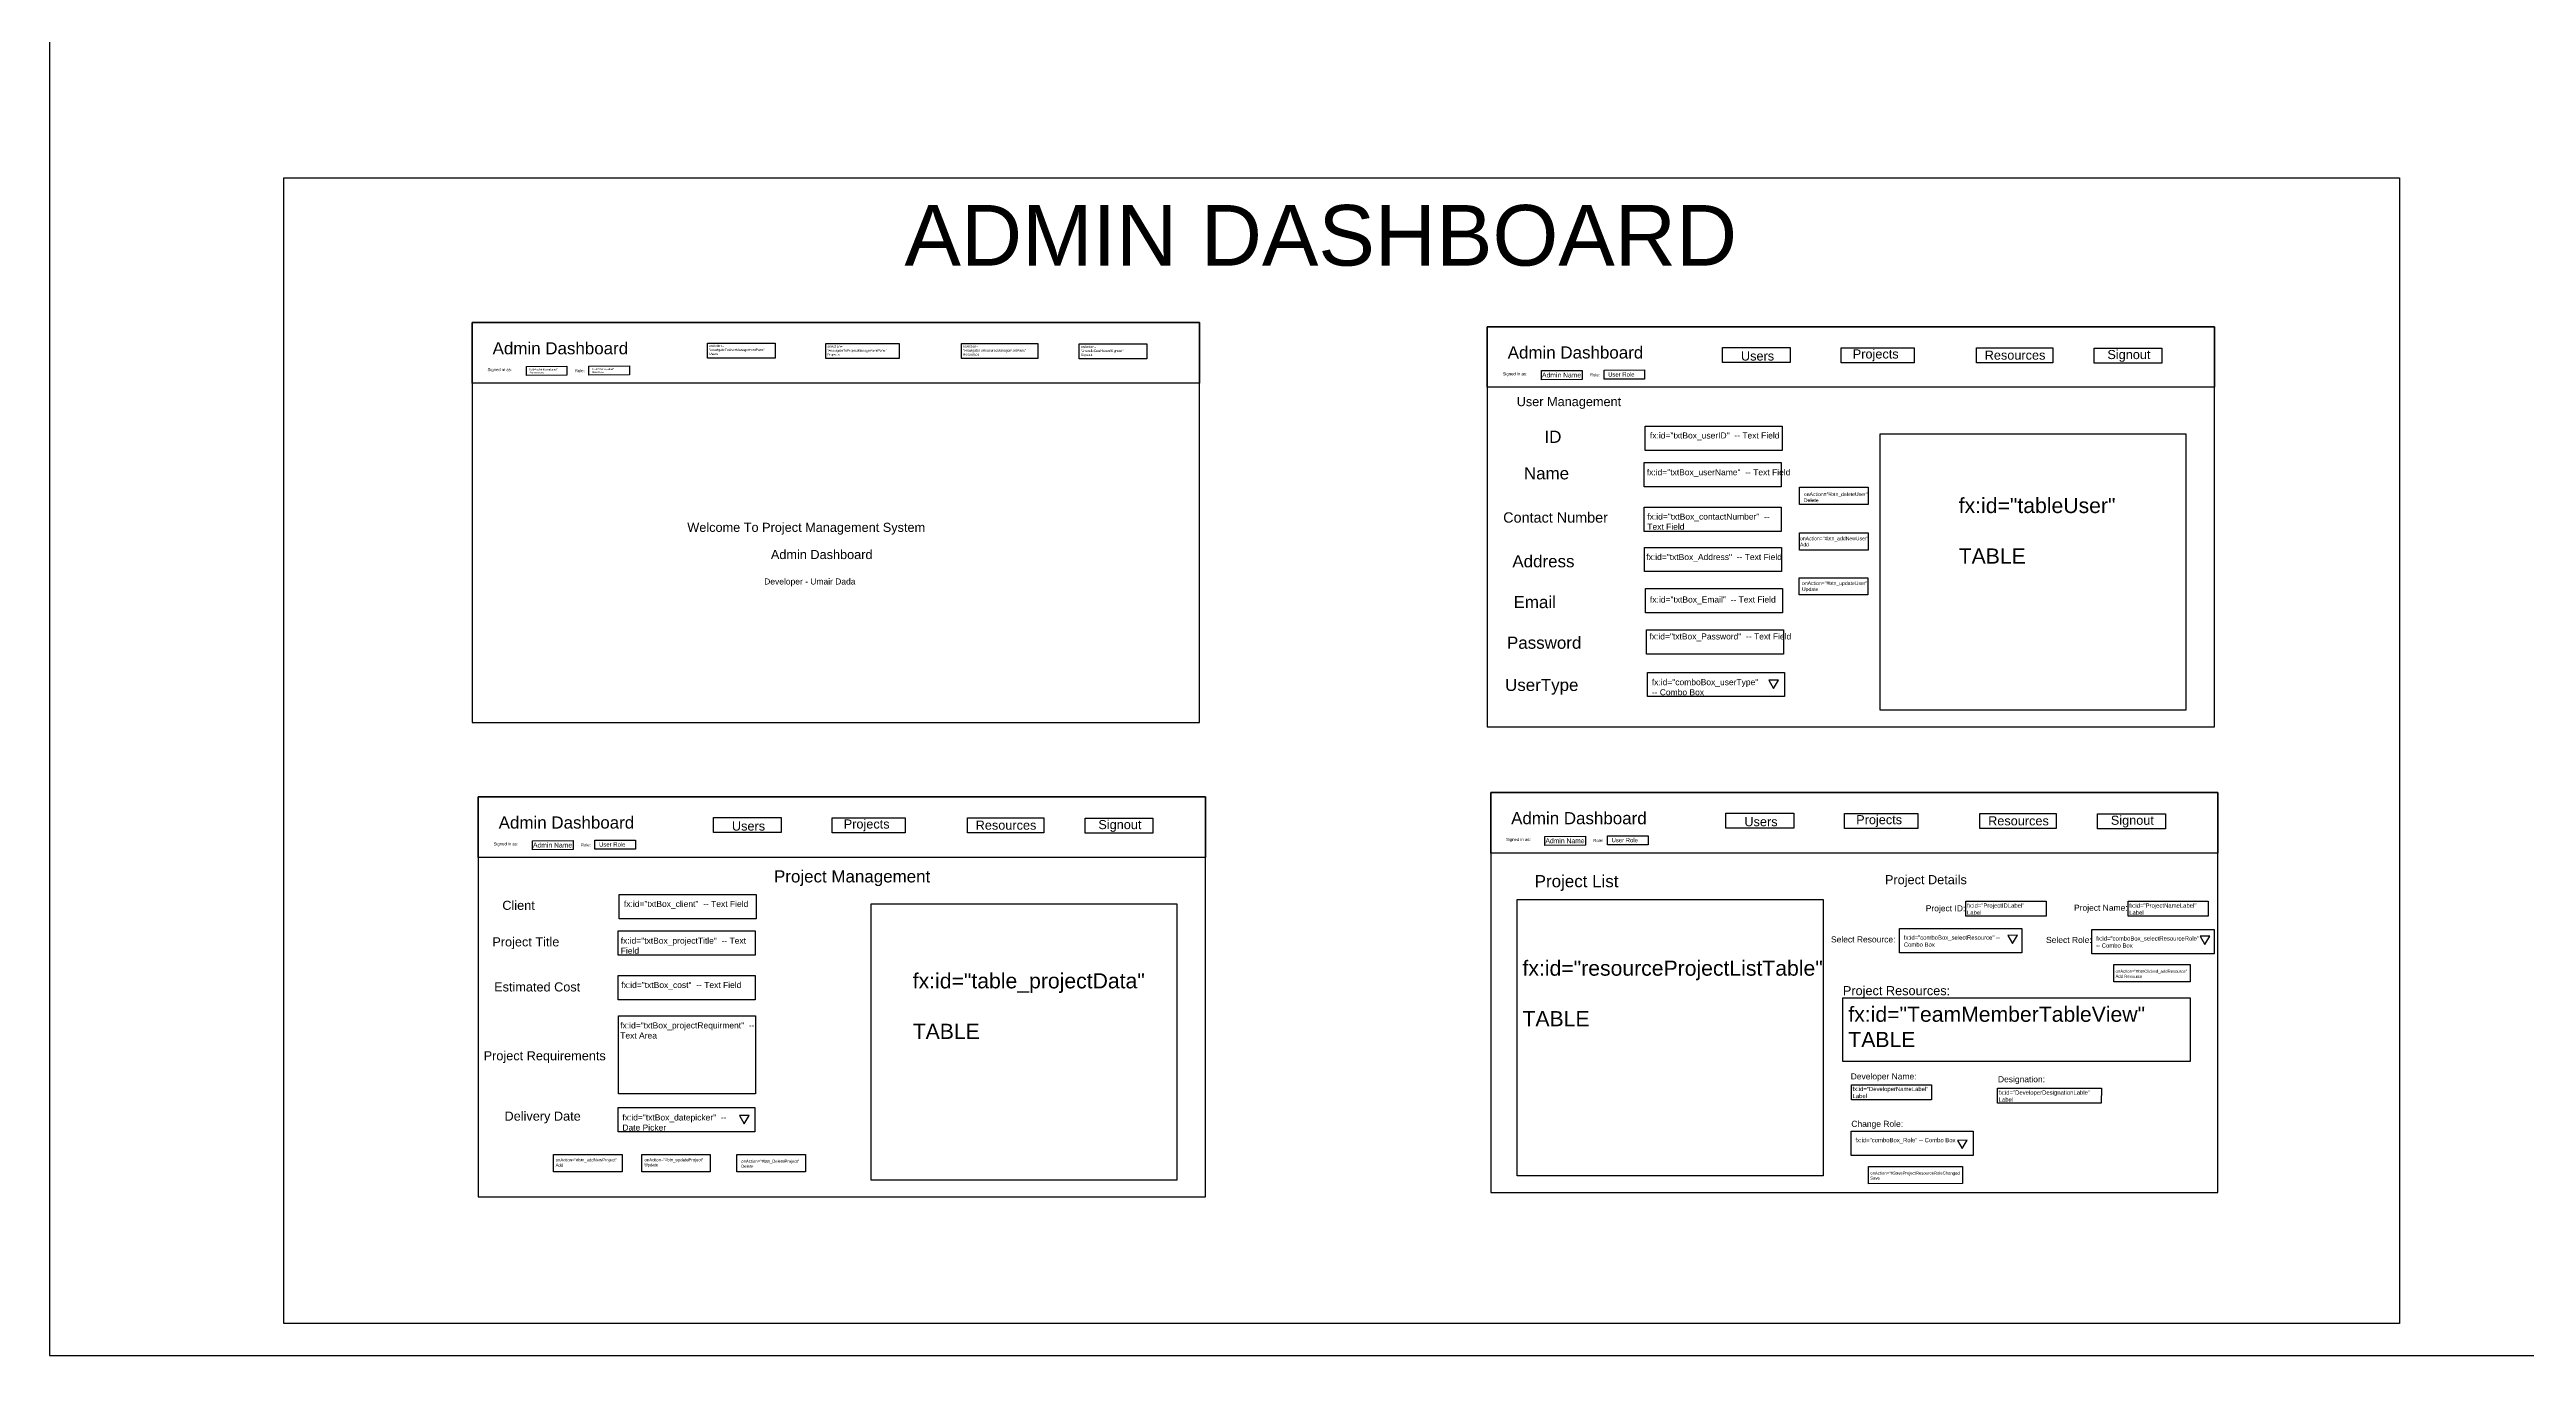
# Model space of a CAD drawing. Header units: millimetres. Extents: x 328 to 8502, y 24 to 4332.
# Drawn here: x 328 to 4415, y 24 to 2178 of the extents above; entities that cross this region are included whole.
import ezdxf

# ---------------------------------------------------------------- set-up
doc = ezdxf.new("R2010")
doc.units = ezdxf.units.MM
doc.styles.add('Arial_3', font='', dxfattribs={"height": 3})
doc.styles.get('Arial_3').set_extended_font_data('Arial')
doc.linetypes.add('ZIGZAG', pattern='A,0.0001,-0.2,[131,ltypeshp.shx,S=0.2,R=0,X=-0.2,Y=0],-0.4,[131,ltypeshp.shx,S=0.2,R=180,X=0.2,Y=0],-0.2', length=0.8001)

msp = doc.modelspace()

# ---------------------------------------------------------------- linework, layer by layer
for p, q in [((3180.88, 1137.781), (3165.001, 1137.569)), ((3165.001, 1137.569), (3172.821, 1124.028)), ((3172.821, 1124.028), (3180.88, 1137.781)), ((3575.246, 716.843), (3559.366, 716.632)), ((3559.366, 716.632), (3567.187, 703.09)), ((3567.187, 703.09), (3575.246, 716.843)), ((3892.579, 715.413), (3876.7, 715.201)), ((3876.7, 715.201), (3884.52, 701.66)), ((3884.52, 701.66), (3892.579, 715.413)), ((1482.343, 419.678), (1466.464, 419.466)), ((1466.464, 419.466), (1474.285, 405.925)), ((1474.285, 405.925), (1482.343, 419.678)), ((3491.999, 378.711), (3476.12, 378.499)), ((3476.12, 378.499), (3483.94, 364.958)), ((3483.94, 364.958), (3491.999, 378.711))]:
    msp.add_line(p, q)
for points in [[(328.147, 23.738), (8501.699, 23.738), (8501.699, 4332.444), (328.147, 4332.444)], [(1025.477, 1067.782), (2225.477, 1067.782), (2225.477, 1727.782), (1025.477, 1727.782)], [(1025.477, 1727.782), (2225.477, 1727.782), (2225.477, 1627.782), (1025.477, 1627.782)], [(2700.319, 1060.878), (3900.319, 1060.878), (3900.319, 1720.878), (2700.319, 1720.878)], [(2700.319, 1720.878), (3900.319, 1720.878), (3900.319, 1620.878), (2700.319, 1620.878)], [(1413.705, 1693.584), (1525.399, 1693.584), (1525.399, 1668.779), (1413.705, 1668.779)], [(1609.223, 1693.017), (1729.962, 1693.017), (1729.962, 1668.213), (1609.223, 1668.213)], [(1832.646, 1693.017), (1958.699, 1692.944), (1958.699, 1668.14), (1832.646, 1668.213)], [(2026.926, 1692.478), (2138.62, 1692.478), (2138.62, 1667.673), (2026.926, 1667.673)], [(3088.546, 1686.68), (3200.241, 1686.68), (3200.241, 1661.875), (3088.546, 1661.875)], [(3284.065, 1686.113), (3404.804, 1686.113), (3404.804, 1661.308), (3284.065, 1661.308)], [(3507.487, 1686.113), (3633.541, 1686.04), (3633.541, 1661.235), (3507.487, 1661.308)], [(3701.767, 1685.573), (3813.462, 1685.573), (3813.462, 1660.769), (3701.767, 1660.769)], [(1114.856, 1655.267), (1181.901, 1655.622), (1181.901, 1640.685), (1114.856, 1640.331)], [(1218.079, 1656.03), (1285.124, 1656.385), (1285.124, 1641.448), (1218.079, 1641.094)], [(2789.697, 1648.363), (2856.742, 1648.718), (2856.742, 1633.781), (2789.697, 1633.427)], [(2892.92, 1649.126), (2959.966, 1649.48), (2959.966, 1634.544), (2892.92, 1634.189)], [(2960.996, 1556.907), (3186.825, 1556.907), (3186.825, 1516.893), (2960.996, 1516.893)], [(3348.586, 1544.022), (3852.938, 1544.022), (3852.938, 1088.208), (3348.586, 1088.208)], [(2959.197, 1496.917), (3185.027, 1496.917), (3185.027, 1456.903), (2959.197, 1456.903)], [(3215.488, 1455.91), (3328.614, 1455.91), (3328.614, 1427.397), (3215.488, 1427.397)], [(2959.197, 1423.291), (3185.027, 1423.291), (3185.027, 1383.277), (2959.197, 1383.277)], [(2959.998, 1356.868), (3185.828, 1356.868), (3185.828, 1316.854), (2959.998, 1316.854)], [(3215.488, 1380.877), (3328.614, 1380.877), (3328.614, 1352.364), (3215.488, 1352.364)], [(2961.6, 1288.845), (3187.429, 1288.845), (3187.429, 1248.831), (2961.6, 1248.831)], [(3214.987, 1306.844), (3328.113, 1306.844), (3328.113, 1278.331), (3214.987, 1278.331)], [(2963.201, 1220.821), (3189.031, 1220.821), (3189.031, 1180.807), (2963.201, 1180.807)], [(2964.794, 1150.673), (3190.624, 1150.673), (3190.624, 1110.659), (2964.794, 1110.659)], [(1035.472, 285.442), (2235.472, 285.442), (2235.472, 945.442), (1035.472, 945.442)], [(1035.472, 945.442), (2235.472, 945.442), (2235.472, 845.442), (1035.472, 845.442)], [(2705.974, 292.593), (3905.974, 292.593), (3905.974, 952.593), (2705.974, 952.593)], [(2705.974, 952.593), (3905.974, 952.593), (3905.974, 852.593), (2705.974, 852.593)], [(1423.699, 911.244), (1535.394, 911.244), (1535.394, 886.44), (1423.699, 886.44)], [(1619.218, 910.677), (1739.956, 910.677), (1739.956, 885.873), (1619.218, 885.873)], [(1842.64, 910.677), (1968.694, 910.604), (1968.694, 885.8), (1842.64, 885.873)], [(2036.92, 910.138), (2148.615, 910.138), (2148.615, 885.334), (2036.92, 885.334)], [(3094.202, 918.395), (3205.896, 918.395), (3205.896, 893.591), (3094.202, 893.591)], [(3289.72, 917.828), (3410.459, 917.828), (3410.459, 893.024), (3289.72, 893.024)], [(3513.143, 917.828), (3639.197, 917.755), (3639.197, 892.951), (3513.143, 893.024)], [(3707.423, 917.289), (3819.117, 917.289), (3819.117, 892.485), (3707.423, 892.485)], [(1124.85, 872.927), (1191.895, 873.282), (1191.895, 858.346), (1124.85, 857.991)], [(1228.073, 873.69), (1295.118, 874.045), (1295.118, 859.108), (1228.073, 858.754)], [(2795.353, 880.079), (2862.398, 880.433), (2862.398, 865.497), (2795.353, 865.142)], [(2898.576, 880.842), (2965.621, 881.196), (2965.621, 866.26), (2898.576, 865.905)], [(1268.134, 784.172), (1493.963, 784.172), (1493.963, 744.158), (1268.134, 744.158)], [(1683.738, 768.586), (2188.091, 768.586), (2188.091, 312.773), (1683.738, 312.773)], [(2749.919, 775.738), (3254.271, 775.738), (3254.271, 319.924), (2749.919, 319.924)], [(3490.022, 772.959), (3622.413, 772.959), (3622.368, 748.174), (3489.978, 748.174)], [(3757.622, 772.959), (3890.012, 772.959), (3889.967, 748.174), (3757.577, 748.174)], [(1266.335, 724.182), (1492.165, 724.182), (1492.165, 684.168), (1266.335, 684.168)], [(3380.552, 727.812), (3582.272, 727.812), (3582.272, 687.798), (3380.552, 687.798)], [(3697.885, 726.381), (3899.605, 726.381), (3899.605, 686.368), (3697.885, 686.368)], [(3734.058, 668.437), (3860.224, 668.602), (3860.224, 640.089), (3734.058, 639.924)], [(1266.335, 650.556), (1492.165, 650.556), (1492.165, 610.542), (1266.335, 610.542)], [(3287.048, 613.769), (3860.224, 613.769), (3860.224, 508.663), (3287.048, 508.663)], [(1267.136, 584.133), (1492.966, 584.133), (1492.966, 455.557), (1267.136, 455.557)], [(3301.116, 470.402), (3433.507, 470.402), (3433.462, 445.617), (3301.072, 445.617)], [(3542.309, 464.503), (3713.496, 464.576), (3713.451, 439.791), (3542.264, 439.718)], [(1266.257, 432.57), (1492.087, 432.57), (1492.087, 392.556), (1266.257, 392.556)], [(3300.574, 393.65), (3502.294, 393.65), (3502.294, 353.636), (3300.574, 353.636)], [(1159.66, 355.084), (1272.786, 355.084), (1272.786, 326.571), (1159.66, 326.571)], [(1305.175, 355.084), (1418.301, 355.084), (1418.301, 326.571), (1305.175, 326.571)], [(1462.089, 355.084), (1575.215, 355.084), (1575.215, 326.571), (1462.089, 326.571)], [(3329.259, 335.54), (3484.358, 335.704), (3484.358, 307.192), (3329.259, 307.027)]]:
    msp.add_lwpolyline(points, close=True)
at = {"linetype": 'ZIGZAG', "ltscale": 10000}
msp.add_lwpolyline([(714.557, 1966.433), (4205.59, 1966.433), (4205.59, 76.468), (714.557, 76.468)], close=True, dxfattribs=at)

# ---------------------------------------------------------------- texts
at = {"color": 1, "attachment_point": 1, "style": 'Arial_3'}
for s, width, insert, char_height in [('{\\fArial Unicode MS|b0|i0|c0|p2;ADMIN DASHBOARD}', 1394.49432, (1738.757, 1921.639), 100), ('Admin Dashboard', 229.38065, (1518.326, 1352.536), 15), ('{\\fArial Unicode MS|b0|i0|c0|p2;Project Management}', 326.69012, (1523.506, 824.091), 20)]:
    msp.add_mtext_dynamic_manual_height_columns(s, width=width, gutter_width=15, heights=[0], dxfattribs=dict(at, insert=insert, char_height=char_height))
at = {"attachment_point": 1, "style": 'Arial_3'}
for s, width, insert, char_height in [('Admin Dashboard', 266.49934, (1059.198, 1695.294), 20), ('onAction=^J"#navigateToUserManagementPane"^JUsers', 52.08861, (1416.192, 1691.459), 4), ('onAction=^J"#navigateToProjectManagementPane"^JProjects', 52.08861, (1611.426, 1690.294), 4), ('onAction=^J"#navigateToResourceManagementPane"^JResources', 52.08861, (1835.251, 1690.453), 4), ('onAction=^J"#handleDashboardSignout"^JSignout', 52.08861, (2029.771, 1689.801), 4), ('Admin Dashboard', 266.49934, (2734.039, 1688.39), 20), ('{\\fArial Unicode MS|b0|i0|c0|p2;Users}', 52.08861, (3118.873, 1680.06), 15), ('{\\fArial Unicode MS|b0|i0|c0|p2;Projects}', 52.08861, (3303.353, 1683.389), 15), ('{\\fArial Unicode MS|b0|i0|c0|p2;Resources}', 52.08861, (3521.05, 1681.518), 15), ('{\\fArial Unicode MS|b0|i0|c0|p2;Signout}', 52.08861, (3723.492, 1682.463), 15), ('Signed in as:', 63.99247, (1050.863, 1652.521), 5), ('fx:id="adminNameLabel"^JAdmin Name', 52.08861, (1120.081, 1651.949), 3), ('Role:', 63.99247, (1194.918, 1650.805), 5), ('fx:id="AdminLabel"^JUser Role', 52.08861, (1223.877, 1652.521), 3), ('Signed in as:', 63.99247, (2725.705, 1645.616), 5), ('{\\fArial Unicode MS|b0|i0|c0|p2;Admin Name}', 74.83637, (2790.648, 1645.122), 8), ('Role:', 63.99247, (2869.759, 1643.9), 5), ('{\\fArial Unicode MS|b0|i0|c0|p2;User Role}', 52.08861, (2899.783, 1645.631), 7), ('ID', 152.03979, (2794.692, 1549.261), 20), ('{\\fArial Unicode MS|b0|i0|c0|p2;fx:id="txtBox_userID"  -- Text Field}', 224.25835, (2968.775, 1546.447), 10), ('Name', 152.03979, (2760.81, 1488.975), 20), ('{\\fArial Unicode MS|b0|i0|c0|p2;fx:id="txtBox_userName"  -- Text Field}', 224.25835, (2963.454, 1485.751), 10), ('{\\fArial Unicode MS|b0|i0|c0|p2;onAction="#btn_deleteUser"^JDelete}', 110.64399, (3222.746, 1447.456), 6), ('fx:id="tableUser"^J^JTABLE', 152.03979, (3478.165, 1438.43), 25), ('Welcome To Project Management System', 510.73083, (1380.416, 1397.371), 15), ('Contact Number', 259.04253, (2726.568, 1414.65), 17), ('{\\fArial Unicode MS|b0|i0|c0|p2;fx:id="txtBox_contactNumber"  -- Text Field}', 224.25835, (2964.341, 1412.65), 10), ('{\\fArial Unicode MS|b0|i0|c0|p2;onAction="#btn_addNewUser"^JAdd}', 110.64399, (3216.258, 1374.533), 6), ('Address', 152.03979, (2741.74, 1343.905), 20), ('{\\fArial Unicode MS|b0|i0|c0|p2;fx:id="txtBox_Address"  -- Text Field}', 224.25835, (2962.638, 1345.952), 10), ('Developer - Umair Dada', 227.85361, (1507.308, 1305.571), 10), ('Email', 152.03979, (2743.707, 1276.585), 20), ('{\\fArial Unicode MS|b0|i0|c0|p2;fx:id="txtBox_Email"  -- Text Field}', 224.25835, (2968.814, 1275.807), 10), ('{\\fArial Unicode MS|b0|i0|c0|p2;onAction="#btn_updateUser"^JUpdate}', 110.64399, (3219.603, 1300.733), 6), ('Password', 152.03979, (2732.887, 1209.506), 20), ('{\\fArial Unicode MS|b0|i0|c0|p2;fx:id="txtBox_Password"  -- Text Field}', 224.25835, (2967.924, 1214.925), 10), ('UserType', 152.03979, (2729.673, 1139.926), 20), ('{\\fArial Unicode MS|b0|i0|c0|p2;fx:id="comboBox_userType"  -- Combo Box}', 180.34914, (2971.812, 1139.493), 10), ('Admin Dashboard', 266.49934, (1069.192, 912.954), 20), ('{\\fArial Unicode MS|b0|i0|c0|p2;Users}', 52.08861, (1454.026, 904.624), 15), ('{\\fArial Unicode MS|b0|i0|c0|p2;Projects}', 52.08861, (1638.506, 907.954), 15), ('{\\fArial Unicode MS|b0|i0|c0|p2;Resources}', 52.08861, (1856.203, 906.083), 15), ('{\\fArial Unicode MS|b0|i0|c0|p2;Signout}', 52.08861, (2058.644, 907.028), 15), ('Admin Dashboard', 266.49934, (2739.695, 920.106), 20), ('{\\fArial Unicode MS|b0|i0|c0|p2;Users}', 52.08861, (3124.529, 911.775), 15), ('{\\fArial Unicode MS|b0|i0|c0|p2;Projects}', 52.08861, (3309.009, 915.105), 15), ('{\\fArial Unicode MS|b0|i0|c0|p2;Resources}', 52.08861, (3526.706, 913.234), 15), ('{\\fArial Unicode MS|b0|i0|c0|p2;Signout}', 52.08861, (3729.147, 914.179), 15), ('Signed in as:', 63.99247, (1060.857, 870.181), 5), ('{\\fArial Unicode MS|b0|i0|c0|p2;Admin Name}', 74.83637, (1125.801, 869.686), 8), ('Role:', 63.99247, (1204.912, 868.465), 5), ('{\\fArial Unicode MS|b0|i0|c0|p2;User Role}', 52.08861, (1234.935, 870.196), 7), ('Signed in as:', 63.99247, (2731.36, 877.332), 5), ('{\\fArial Unicode MS|b0|i0|c0|p2;Admin Name}', 74.83637, (2796.304, 876.838), 8), ('Role:', 63.99247, (2875.415, 875.616), 5), ('{\\fArial Unicode MS|b0|i0|c0|p2;User Role}', 52.08861, (2905.438, 877.347), 7), ('{\\fArial Unicode MS|b0|i0|c0|p2;Client}', 152.03979, (1075.199, 773.825), 15), ('{\\fArial Unicode MS|b0|i0|c0|p2;fx:id="txtBox_client"  -- Text Field}', 224.25835, (1275.913, 773.712), 10), ('{\\fArial Unicode MS|b0|i0|c0|p2;Project Title}', 152.03979, (1058.742, 713.539), 15), ('{\\fArial Unicode MS|b0|i0|c0|p2;fx:id="txtBox_projectTitle"  -- Text Field}', 224.25835, (1270.593, 713.016), 10), ('{\\fArial Unicode MS|b0|i0|c0|p2;fx:id="comboBox_selectResource" -- Combo Box}', 180.34914, (3387.57, 716.632), 7), ('{\\fArial Unicode MS|b0|i0|c0|p2;Select Role:}', 74.9945, (3622.341, 714.234), 10), ('{\\fArial Unicode MS|b0|i0|c0|p2;fx:id="comboBox_selectResourceRole" -- Combo Box}', 171.7961, (3704.903, 715.201), 7), ('{\\fArial Unicode MS|b0|i0|c0|p2;fx:id="table_projectData"^J^JTABLE}', 152.03979, (1752.356, 654.304), 25), ('{\\fArial Unicode MS|b0|i0|c0|p2;fx:id="resourceProjectListTable"^J^JTABLE}', 152.03979, (2758.459, 675.206), 25), ('{\\fArial Unicode MS|b0|i0|c0|p2;onAction="#btnClicked_addResource"^JAdd Resource}', 110.64399, (3736.964, 659.983), 5), ('{\\fArial Unicode MS|b0|i0|c0|p2;Estimated Cost}', 259.04253, (1061.721, 639.214), 15), ('{\\fArial Unicode MS|b0|i0|c0|p2;fx:id="txtBox_cost"  -- Text Field}', 224.25835, (1271.479, 639.916), 10), ('{\\fArial Unicode MS|b0|i0|c0|p2;fx:id="txtBox_projectRequirment"  -- ^JText Area}', 224.25835, (1269.776, 573.217), 10), ('{\\fArial Unicode MS|b0|i0|c0|p2;fx:id="TeamMemberTableView"^JTABLE}', 564.13763, (3296.087, 599.18), 25), ('{\\fArial Unicode MS|b0|i0|c0|p2;Project Requirements}', 215.03328, (1044.408, 525.683), 15), ('{\\fArial Unicode MS|b0|i0|c0|p2;Delivery Date}', 152.03979, (1078.86, 426.098), 15), ('{\\fArial Unicode MS|b0|i0|c0|p2;fx:id="txtBox_datepicker"  -- Date Picker}', 180.34914, (1273.276, 421.389), 10), ('{\\fArial Unicode MS|b0|i0|c0|p2;fx:id="comboBox_Role" -- Combo Box}', 180.34914, (3307.592, 382.47), 7), ('{\\fArial Unicode MS|b0|i0|c0|p2;onAction="#btn_addNewProject"^JAdd}', 110.64399, (1163.206, 348.74), 5), ('{\\fArial Unicode MS|b0|i0|c0|p2;onAction="#btn_updateProject"^JUpdate}', 110.64399, (1309.79, 348.973), 5), ('{\\fArial Unicode MS|b0|i0|c0|p2;onAction="#btn_DeleteProject"^JDelete}', 110.64399, (1469.348, 346.63), 5), ('{\\fArial Unicode MS|b0|i0|c0|p2;onAction="#SaveProjectResourceRoleChanged^JSave}', 110.64399, (3332.165, 327.086), 5)]:
    msp.add_mtext_dynamic_manual_height_columns(s, width=width, gutter_width=15, heights=[0], dxfattribs=dict(at, insert=insert, char_height=char_height))
at = {"color": 2, "insert": (2748.873, 1604.822), "char_height": 15, "attachment_point": 1, "style": 'Arial_3'}
msp.add_mtext_dynamic_manual_height_columns('User Management', width=255.25438, gutter_width=15, heights=[0], dxfattribs=at)
at = {"layer": 'Defpoints', "attachment_point": 1, "style": 'Arial_3'}
for s, width, insert, char_height in [('{\\fArial Unicode MS|b0|i0|c0|p2;Project List}', 326.69012, (2778.604, 816.133), 20), ('{\\fArial Unicode MS|b0|i0|c0|p2;Project Details}', 326.69012, (3356.471, 816.133), 15), ('{\\fArial Unicode MS|b0|i0|c0|p2;Project ID:}', 66.18423, (3423.827, 766.388), 10), ('{\\fArial Unicode MS|b0|i0|c0|p2;fx:id="ProjectIDLabel"^JLabel}', 122.48885, (3491.821, 769.428), 7), ('{\\fArial Unicode MS|b0|i0|c0|p2;Project Name:}', 89.20128, (3668.42, 767.29), 10), ('{\\fArial Unicode MS|b0|i0|c0|p2;fx:id="ProjectNameLabel"^JLabel}', 122.48885, (3759.421, 769.428), 7), ('{\\fArial Unicode MS|b0|i0|c0|p2;Select Resource:}', 111.38617, (3267.457, 715.1), 10), ('{\\fArial Unicode MS|b0|i0|c0|p2;Project Resources:}', 196.61812, (3287.048, 633.066), 15), ('{\\fArial Unicode MS|b0|i0|c0|p2;Developer Name:}', 111.38617, (3299.965, 489.114), 10), ('{\\fArial Unicode MS|b0|i0|c0|p2;fx:id="DeveloperNameLabel"^JLabel}', 122.48885, (3302.915, 466.871), 7), ('{\\fArial Unicode MS|b0|i0|c0|p2;Designation:}', 111.38617, (3542.941, 484.422), 10), ('{\\fArial Unicode MS|b0|i0|c0|p2;fx:id="DeveloperDesignationLable"^JLabel}', 122.48885, (3544.108, 460.971), 7), ('{\\fArial Unicode MS|b0|i0|c0|p2;Change Role:}', 111.38617, (3300.963, 410.859), 10)]:
    msp.add_mtext_dynamic_manual_height_columns(s, width=width, gutter_width=15, heights=[0], dxfattribs=dict(at, insert=insert, char_height=char_height))

doc.saveas('drawing.dxf')
